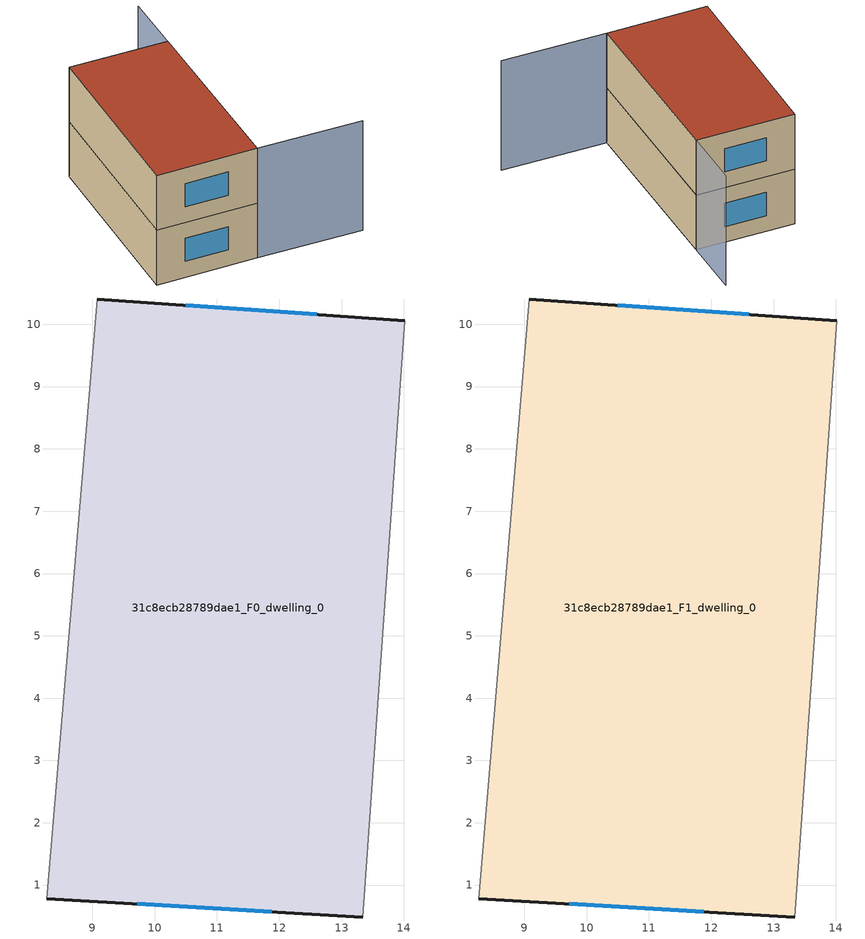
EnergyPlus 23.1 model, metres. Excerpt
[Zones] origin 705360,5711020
31c8ecb28789dae1_F0_dwelling_0
 floor ground (EU_floor_Construction): 14.01,10.06 13.34,0.49 8.27,0.78 9.08,10.41 z0
 wall outside (EU_wall_Construction): 14.01,10.06 9.08,10.41 / 8.27,0.78 13.34,0.49 z0:3
 wall adiabatic (EU_wall_Construction): 13.34,0.49 14.01,10.06 / 9.08,10.41 8.27,0.78 z0:3
 window (EU_Window_Construction): 12.6,10.16 10.5,10.31 / 9.72,0.7 11.88,0.57 z0.86:2.14
31c8ecb28789dae1_F1_dwelling_0
 floor to 31c8ecb28789dae1_F0_dwelling_0 (EU_floor_Construction): 14.01,10.06 13.34,0.49 8.27,0.78 9.08,10.41 z3
 wall outside (EU_wall_Construction): 14.01,10.06 9.08,10.41 / 8.27,0.78 13.34,0.49 z3:6
 wall adiabatic (EU_wall_Construction): 13.34,0.49 14.01,10.06 / 9.08,10.41 8.27,0.78 z3:6
 window (EU_Window_Construction): 12.6,10.16 10.5,10.31 / 9.72,0.7 11.88,0.57 z3.86:5.14
 roof outside (EU_roof_Construction): 13.34,0.49 14.01,10.06 9.08,10.41 8.27,0.78 z6
shading: 18.62,0.12 13.34,0.49 / 13.34,0.49 14.24,13.21 z0:6
[Building]
EU S2 Campaign: North Axis=0; Terrain=City; Solar Distribution=FullExterior
[Site:Location]
London: Latitude=51.5; Longitude=-0.5; Time Zone=0; Elevation=25
[SizingPeriod:WeatherFileDays]
AnnualSizingPeriod: Begin Month=1; Begin Day of Month=1; End Month=12; End Day of Month=31; Day of Week for Start Day=Monday; Use Weather File Daylight Saving Period=No; Use Weather File Rain and Snow Indicators=No
[MATERIAL]
EU_InternalMass_Material: Roughness=MediumRough; Thickness=0.1; Conductivity=1; Density=1800; Specific Heat=900; Thermal Absorptance=0.9; Solar Absorptance=0.7; Visible Absorptance=0.7
[MATERIAL:NOMASS] Roughness=MediumRough; Thermal Absorptance=0.9; Solar Absorptance=0.7; Visible Absorptance=0.7
Name | Thermal Resistance
EU_wall_NoMass | 3.33993
EU_roof_NoMass | 5.24846
EU_floor_NoMass | 4.08214
[WINDOWMATERIAL:SIMPLEGLAZINGSYSTEM]
EU_Window_SimpleGlazing: UFactor=1.72386; Solar Heat Gain Coefficient=0.72; Visible Transmittance=0.72
[CONSTRUCTION]
EU_wall_Construction: EU_wall_NoMass
EU_roof_Construction: EU_roof_NoMass
EU_floor_Construction: EU_floor_NoMass
EU_Window_Construction: EU_Window_SimpleGlazing
EU_InternalMass_Construction: EU_InternalMass_Material
[ZONE] Type=1; Multiplier=1; Ceiling Height=autocalculate; Volume=144.699; Floor Area=autocalculate; Part of Total Floor Area=Yes
31c8ecb28789dae1_F0_dwelling_0; 31c8ecb28789dae1_F1_dwelling_0
[INTERNALMASS] Construction=EU_InternalMass_Construction; Surface Area=48.2334
Name | Zone or ZoneList
31c8ecb28789dae1_F0_dwelling_0_EU_InternalMass | 31c8ecb28789dae1_F0_dwelling_0
31c8ecb28789dae1_F1_dwelling_0_EU_InternalMass | 31c8ecb28789dae1_F1_dwelling_0
[OTHEREQUIPMENT] Fuel Type=Electricity; Design Level Calculation Method=Watts/Area; Power per Zone Floor Area=1; Fraction Latent=0; Fraction Radiant=0; Fraction Lost=0; Carbon Dioxide Generation Rate=0; EndUse Subcategory=EU_Step8_InternalGains
Name | Zone or ZoneList or Space or SpaceList | Schedule
EU_Step8_InternalGain_31c8ecb28789dae1_F0_dwelling_0_f000 | 31c8ecb28789dae1_F0_dwelling_0 | EU_Step8_GainSchedule_31c8ecb28789dae1_F0_dwelling_0_f000
EU_Step8_InternalGain_31c8ecb28789dae1_F1_dwelling_0_f000 | 31c8ecb28789dae1_F1_dwelling_0 | EU_Step8_GainSchedule_31c8ecb28789dae1_F1_dwelling_0_f000
[ZONEVENTILATION:DESIGNFLOWRATE] Schedule=EU_AlwaysOn; Design Flow Rate Calculation Method=AirChanges/Hour; Air Changes per Hour=0.453648; Ventilation Type=Natural; Fan Pressure Rise=0; Fan Total Efficiency=1; Constant Term Coefficient=1; Temperature Term Coefficient=0; Velocity Term Coefficient=0; Velocity Squared Term Coefficient=0; Minimum Indoor Temperature=-100; Maximum Indoor Temperature=100; Delta Temperature=-100; Minimum Outdoor Temperature=-100; Maximum Outdoor Temperature=100; Maximum Wind Speed=40
Name | Zone or ZoneList or Space or SpaceList
EU_ConstantAir_31c8ecb28789dae1_F0_dwelling_0 | 31c8ecb28789dae1_F0_dwelling_0
EU_ConstantAir_31c8ecb28789dae1_F1_dwelling_0 | 31c8ecb28789dae1_F1_dwelling_0
[HVACTEMPLATE:THERMOSTAT] Constant Heating Setpoint=20; Constant Cooling Setpoint=50
EU_HeatOnly_31c8ecb28789dae1_F0_dwelling_0; EU_HeatOnly_31c8ecb28789dae1_F1_dwelling_0
[HVACTEMPLATE:ZONE:IDEALLOADSAIRSYSTEM] System Availability Schedule=EU_AlwaysOn; Maximum Heating Supply Air Temperature=50; Minimum Cooling Supply Air Temperature=13; Maximum Heating Supply Air Humidity Ratio=0.0156; Minimum Cooling Supply Air Humidity Ratio=0.0077; Heating Limit=NoLimit; Cooling Limit=NoLimit; Heating Availability Schedule=EU_AlwaysOn; Cooling Availability Schedule=EU_CoolingOff; Dehumidification Control Type=ConstantSensibleHeatRatio; Cooling Sensible Heat Ratio=0.7; Dehumidification Setpoint=60; Humidification Control Type=None; Humidification Setpoint=30; Outdoor Air Method=None; Outdoor Air Flow Rate per Person=0.00944; Outdoor Air Flow Rate per Zone Floor Area=0; Outdoor Air Flow Rate per Zone=0; Demand Controlled Ventilation Type=None; Outdoor Air Economizer Type=NoEconomizer; Heat Recovery Type=None; Sensible Heat Recovery Effectiveness=0.7; Latent Heat Recovery Effectiveness=0.65
Name | Template Thermostat
31c8ecb28789dae1_F0_dwelling_0 | EU_HeatOnly_31c8ecb28789dae1_F0_dwelling_0
31c8ecb28789dae1_F1_dwelling_0 | EU_HeatOnly_31c8ecb28789dae1_F1_dwelling_0
[SIZING:ZONE] Zone Cooling Design Supply Air Temperature Input Method=SupplyAirTemperature; Zone Cooling Design Supply Air Temperature=13; Zone Heating Design Supply Air Temperature Input Method=SupplyAirTemperature; Zone Heating Design Supply Air Temperature=50; Zone Cooling Design Supply Air Humidity Ratio=0.008; Zone Heating Design Supply Air Humidity Ratio=0.008; Cooling Design Air Flow Method=DesignDay; Cooling Design Air Flow Rate=0; Cooling Minimum Air Flow per Zone Floor Area=0.000762; Cooling Minimum Air Flow=0; Cooling Minimum Air Flow Fraction=0.2; Heating Design Air Flow Method=DesignDay; Heating Design Air Flow Rate=0; Heating Maximum Air Flow per Zone Floor Area=0.002032; Heating Maximum Air Flow=0.141576; Heating Maximum Air Flow Fraction=0.3; Account for Dedicated Outdoor Air System=No; Dedicated Outdoor Air System Control Strategy=NeutralSupplyAir; Dedicated Outdoor Air Low Setpoint Temperature for Design=autosize; Dedicated Outdoor Air High Setpoint Temperature for Design=autosize; Zone Load Sizing Method=Sensible Load Only No Latent Load; Zone Latent Cooling Design Supply Air Humidity Ratio Input Method=HumidityRatioDifference; Zone Cooling Design Supply Air Humidity Ratio Difference=0.005; Zone Latent Heating Design Supply Air Humidity Ratio Input Method=HumidityRatioDifference; Zone Humidification Design Supply Air Humidity Ratio Difference=0.005
31c8ecb28789dae1_F0_dwelling_0; 31c8ecb28789dae1_F1_dwelling_0
[SCHEDULE:CONSTANT]
Name | Hourly Value
EU_AlwaysOn | 1
EU_CoolingOff | 0
[SCHEDULE:FILE] Column Number=1; Rows to Skip at Top=0; Number of Hours of Data=8760; Column Separator=Comma; Interpolate to Timestep=No; Minutes per Item=60; Adjust Schedule for Daylight Savings=Yes
Name | File
EU_Step8_GainSchedule_31c8ecb28789dae1_F0_dwelling_0_f000 | ../../schedules/31c8ecb28789dae1/31c8ecb28789dae1_F0_dwelling_0_f000_gain.csv
EU_Step8_GainSchedule_31c8ecb28789dae1_F1_dwelling_0_f000 | ../../schedules/31c8ecb28789dae1/31c8ecb28789dae1_F1_dwelling_0_f000_gain.csv
